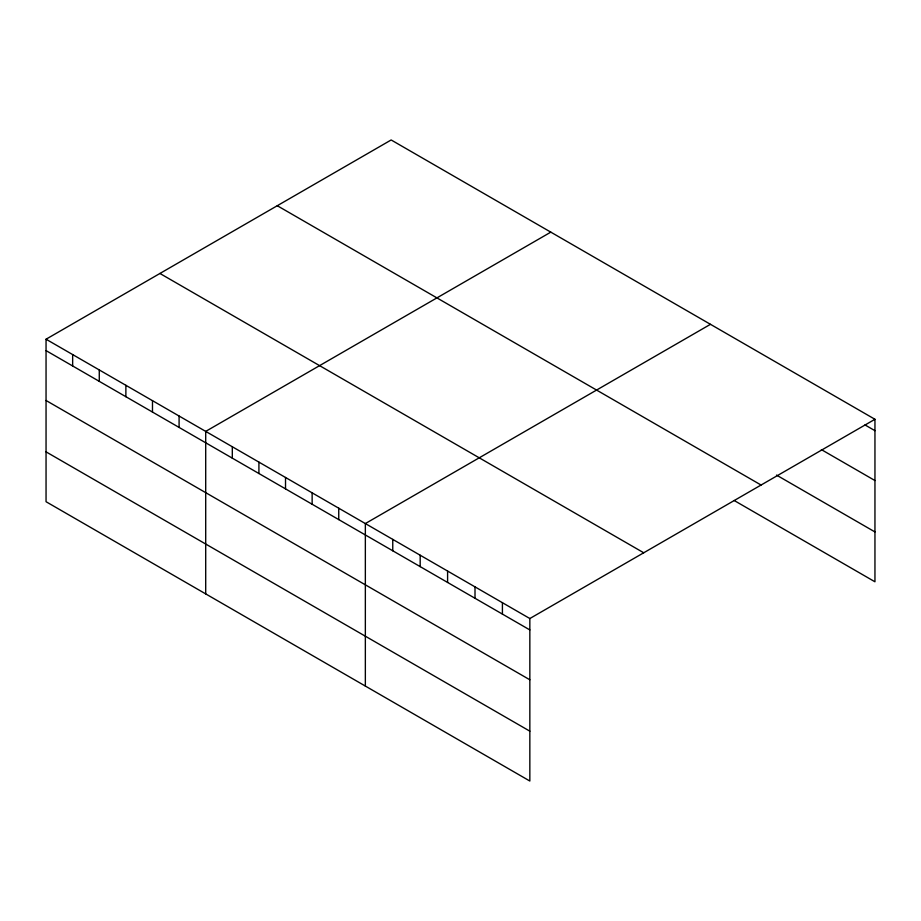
<?xml version="1.0" encoding="UTF-8"?>
<svg xmlns="http://www.w3.org/2000/svg" width="921" height="921" viewBox="0 0 921 921"><rect width="100%" height="100%" fill="white"/><g stroke="black" fill="none" stroke-linecap="round" stroke-linejoin="round"><path stroke-width="1.38" d="M46.05 339.216L529.84 618.532L529.84 781.031L46.05 501.715L46.05 339.216L391.16 139.969L874.95 419.285L874.95 581.784L734.141 500.483M550.816 232.138L205.705 431.385L205.705 593.895M710.459 324.319L365.349 523.565L365.349 686.064M529.84 618.532L874.95 419.285M864.98 424.926L874.95 430.683M821.371 449.609L874.95 480.543M776.507 475.086L874.95 531.924M277.279 205.717L761.068 485.033M159.932 273.468L643.721 552.773M46.05 350.613L529.84 629.929M46.05 400.485L529.84 679.79M46.05 451.854L529.84 731.17M502.417 602.702L502.417 614.1M475.006 586.873L475.006 598.27M447.594 571.043L447.594 582.452M420.183 555.213L420.183 566.622M392.76 539.395L392.76 550.793M338.744 508.196L338.744 519.605M312.138 492.839L312.138 504.236M285.522 477.481L285.522 488.878M258.916 462.112L258.916 473.521M232.311 446.754L232.311 458.151M179.088 416.027L179.088 427.425M152.483 400.67L152.483 412.067M125.878 385.3L125.878 396.709M99.272 369.943L99.272 381.34M72.655 354.573L72.655 365.982"/></g></svg>
